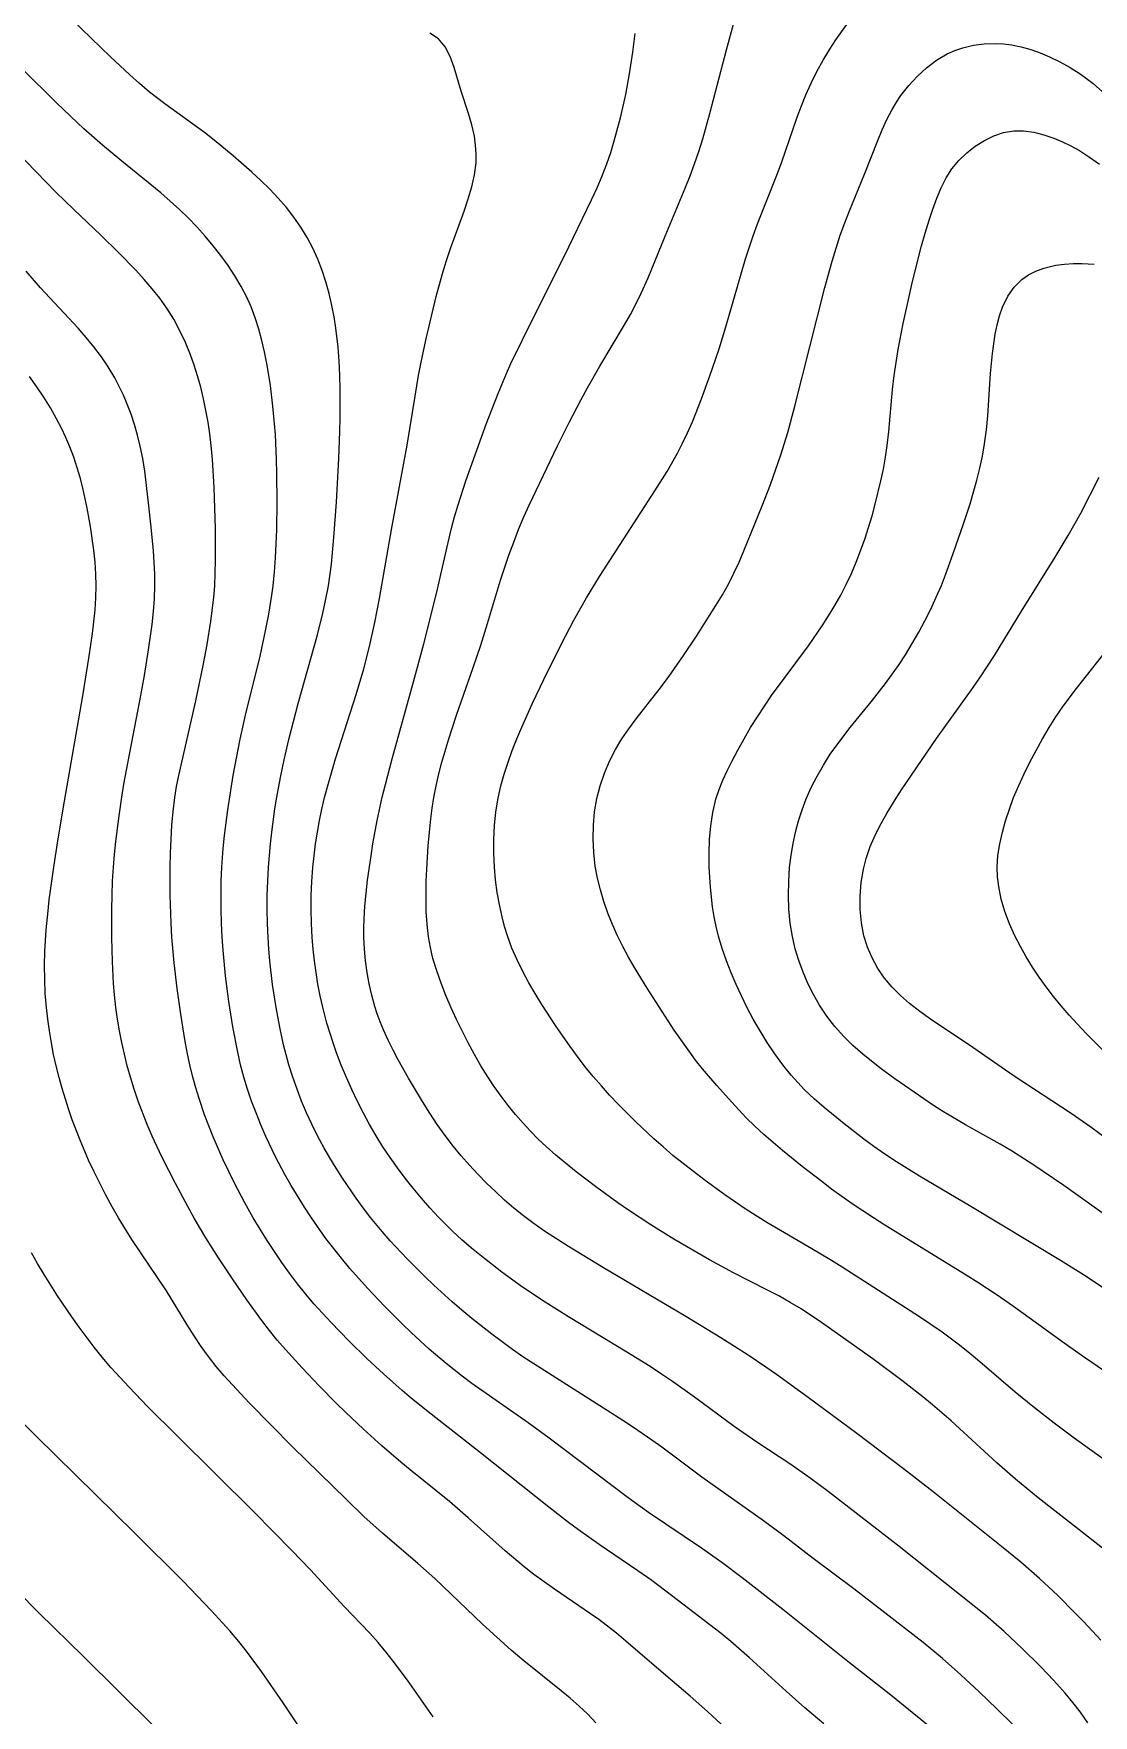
# Model space of a CAD drawing. Header units: metres. Extents: x 560466 to 562029, y 8123360 to 8125060.
# Drawn here: x 561066.9 to 561255.5, y 8124134 to 8124433.4 of the extents above; entities that cross this region are included whole.
import ezdxf

# ---------------------------------------------------------------- set-up
doc = ezdxf.new("R2010")
doc.units = ezdxf.units.M
doc.header["$MEASUREMENT"] = 0
doc.layers.add('Unknown_Line_Type', color=7, linetype='Continuous')

msp = doc.modelspace()

# ---------------------------------------------------------------- linework, layer by layer
at = {"layer": 'Unknown_Line_Type', "color": 18, "true_color": 0x000000}
for points in [[(561241.22, 8124132.37, 4240), (561238.38, 8124135.17, 4240), (561235.19, 8124138.22, 4240), (561231.97, 8124141.23, 4240), (561228.67, 8124144.15, 4240), (561225.23, 8124146.97, 4240), (561212.9, 8124156.51, 4240), (561205.7, 8124161.91, 4240), (561200.44, 8124165.95, 4240), (561196.86, 8124168.61, 4240), (561185.86, 8124176.43, 4240), (561178.73, 8124181.72, 4240), (561176.94, 8124183.02, 4240), (561174.48, 8124184.73, 4240), (561172.47, 8124186.08, 4240), (561168.39, 8124188.71, 4240), (561155.95, 8124196.55, 4240), (561154.03, 8124197.82, 4240), (561152.16, 8124199.12, 4240), (561148.49, 8124201.83, 4240), (561144.91, 8124204.67, 4240), (561143.15, 8124206.13, 4240), (561141.42, 8124207.62, 4240), (561138.17, 8124210.61, 4240), (561136.57, 8124212.14, 4240), (561133.45, 8124215.26, 4240), (561130.42, 8124218.48, 4240), (561128.96, 8124220.13, 4240), (561126.9, 8124222.64, 4240), (561125.59, 8124224.34, 4240), (561124.33, 8124226.07, 4240), (561121.92, 8124229.61, 4240), (561120.76, 8124231.41, 4240), (561119.64, 8124233.24, 4240), (561118.57, 8124235.1, 4240), (561117.48, 8124237.14, 4240), (561116.45, 8124239.22, 4240), (561115.51, 8124241.27, 4240), (561114.63, 8124243.35, 4240), (561113.82, 8124245.46, 4240), (561113.07, 8124247.59, 4240), (561112.39, 8124249.8, 4240), (561111.44, 8124253.38, 4240), (561110.75, 8124256.48, 4240), (561110.1, 8124259.98, 4240), (561109.48, 8124264.13, 4240), (561109, 8124268.3, 4240), (561108.82, 8124270.39, 4240), (561108.67, 8124272.49, 4240), (561108.57, 8124274.98, 4240), (561108.52, 8124277.48, 4240), (561108.53, 8124279.98, 4240), (561108.6, 8124282.47, 4240), (561108.72, 8124284.97, 4240), (561109.08, 8124289.15, 4240), (561109.31, 8124291.23, 4240), (561109.88, 8124295.39, 4240), (561110.21, 8124297.46, 4240), (561110.86, 8124300.97, 4240), (561111.51, 8124304.08, 4240), (561112.35, 8124307.7, 4240), (561114.03, 8124314.14, 4240), (561117.44, 8124326.34, 4240), (561118.42, 8124330.21, 4240), (561118.85, 8124332.15, 4240), (561119.41, 8124335.09, 4240), (561119.93, 8124338.9, 4240), (561120.37, 8124343.67, 4240), (561120.84, 8124349.96, 4240), (561121.27, 8124357.76, 4240), (561121.44, 8124362.55, 4240), (561121.49, 8124365.06, 4240), (561121.48, 8124370.07, 4240), (561121.42, 8124372.57, 4240), (561121.31, 8124375.06, 4240), (561121.12, 8124377.54, 4240), (561120.72, 8124380.92, 4240), (561120.42, 8124382.96, 4240), (561120.04, 8124384.98, 4240), (561119.55, 8124387.09, 4240), (561118.96, 8124389.16, 4240), (561118.28, 8124391.21, 4240), (561117.5, 8124393.22, 4240), (561116.63, 8124395.18, 4240), (561115.65, 8124397.08, 4240), (561114.52, 8124398.93, 4240), (561113.27, 8124400.72, 4240), (561111.93, 8124402.43, 4240), (561110.49, 8124404.08, 4240), (561108.98, 8124405.66, 4240), (561107.39, 8124407.19, 4240), (561105.77, 8124408.69, 4240), (561102.45, 8124411.6, 4240), (561099.07, 8124414.41, 4240), (561097.33, 8124415.76, 4240), (561090.31, 8124420.84, 4240), (561087.59, 8124422.97, 4240), (561085.8, 8124424.49, 4240), (561084.04, 8124426.04, 4240), (561080.6, 8124429.24, 4240), (561072, 8124437.52, 4240)], [(561254.54, 8124132.69, 4245), (561253.23, 8124134.56, 4245), (561251.9, 8124136.29, 4245), (561250.5, 8124137.97, 4245), (561249.05, 8124139.61, 4245), (561247.55, 8124141.23, 4245), (561246.03, 8124142.81, 4245), (561242.9, 8124145.91, 4245), (561239.66, 8124148.91, 4245), (561236.33, 8124151.82, 4245), (561234.63, 8124153.23, 4245), (561220.67, 8124164.3, 4245), (561208.34, 8124173.84, 4245), (561205.13, 8124176.22, 4245), (561201.68, 8124178.63, 4245), (561195.63, 8124182.66, 4245), (561191.64, 8124185.41, 4245), (561184.55, 8124190.66, 4245), (561180.65, 8124193.42, 4245), (561178.67, 8124194.76, 4245), (561176.64, 8124196.08, 4245), (561172.52, 8124198.66, 4245), (561162.13, 8124204.97, 4245), (561158.01, 8124207.54, 4245), (561153.95, 8124210.22, 4245), (561150.25, 8124212.9, 4245), (561146.66, 8124215.72, 4245), (561144.9, 8124217.17, 4245), (561143.18, 8124218.67, 4245), (561141.5, 8124220.21, 4245), (561139, 8124222.69, 4245), (561137.45, 8124224.36, 4245), (561135.95, 8124226.08, 4245), (561134.49, 8124227.83, 4245), (561133.07, 8124229.62, 4245), (561131.7, 8124231.44, 4245), (561130.37, 8124233.29, 4245), (561129.1, 8124235.18, 4245), (561127.89, 8124237.16, 4245), (561126.73, 8124239.18, 4245), (561125.63, 8124241.22, 4245), (561124.58, 8124243.3, 4245), (561123.57, 8124245.39, 4245), (561122.62, 8124247.52, 4245), (561121.7, 8124249.72, 4245), (561120.85, 8124251.95, 4245), (561120.24, 8124253.69, 4245), (561119.14, 8124257.22, 4245), (561118.39, 8124260.06, 4245), (561117.94, 8124262.11, 4245), (561117.55, 8124264.17, 4245), (561117.21, 8124266.24, 4245), (561116.93, 8124268.32, 4245), (561116.69, 8124270.4, 4245), (561116.52, 8124272.49, 4245), (561116.39, 8124274.98, 4245), (561116.34, 8124277.47, 4245), (561116.36, 8124279.97, 4245), (561116.45, 8124282.46, 4245), (561116.63, 8124284.94, 4245), (561116.85, 8124287.03, 4245), (561117.12, 8124289.12, 4245), (561117.83, 8124293.27, 4245), (561118.26, 8124295.33, 4245), (561118.73, 8124297.38, 4245), (561119.34, 8124299.7, 4245), (561120.69, 8124304.29, 4245), (561124.34, 8124315.71, 4245), (561125.71, 8124320.29, 4245), (561126.74, 8124324.26, 4245), (561127.67, 8124328.54, 4245), (561128.49, 8124332.84, 4245), (561130.71, 8124345.39, 4245), (561133.45, 8124360.09, 4245), (561134.82, 8124368.8, 4245), (561135.45, 8124372.48, 4245), (561135.86, 8124374.58, 4245), (561136.76, 8124378.78, 4245), (561138.58, 8124386.57, 4245), (561139.63, 8124390.45, 4245), (561140.36, 8124392.81, 4245), (561141.14, 8124395.14, 4245), (561143.55, 8124401.78, 4245), (561144.29, 8124403.93, 4245), (561144.93, 8124406.07, 4245), (561145.42, 8124408.21, 4245), (561145.7, 8124410.35, 4245), (561145.73, 8124411.94, 4245), (561145.61, 8124413.52, 4245), (561145.38, 8124415.08, 4245), (561144.91, 8124417.12, 4245), (561144.32, 8124419.13, 4245), (561143.05, 8124423.09, 4245), (561141.77, 8124427.35, 4245), (561141.05, 8124429.29, 4245), (561140.16, 8124431.02, 4245), (561139, 8124432.44, 4245), (561137.46, 8124433.45, 4245)], [(561256.85, 8124147.39, 4250), (561253.86, 8124150.64, 4250), (561252.32, 8124152.22, 4250), (561249.19, 8124155.32, 4250), (561245.97, 8124158.34, 4250), (561242.66, 8124161.25, 4250), (561239.19, 8124164.08, 4250), (561227.03, 8124173.8, 4250), (561221.73, 8124177.89, 4250), (561213.43, 8124184.17, 4250), (561204.79, 8124190.58, 4250), (561199.17, 8124194.66, 4250), (561197.28, 8124195.99, 4250), (561194.12, 8124198.12, 4250), (561189.23, 8124201.21, 4250), (561182.99, 8124204.99, 4250), (561168.34, 8124213.67, 4250), (561162.11, 8124217.46, 4250), (561158.04, 8124220.1, 4250), (561156.05, 8124221.48, 4250), (561154.12, 8124222.92, 4250), (561152.41, 8124224.3, 4250), (561150.75, 8124225.74, 4250), (561149.13, 8124227.23, 4250), (561147.55, 8124228.76, 4250), (561146.01, 8124230.33, 4250), (561144.5, 8124231.93, 4250), (561143.04, 8124233.58, 4250), (561141.64, 8124235.28, 4250), (561140.18, 8124237.2, 4250), (561138.78, 8124239.18, 4250), (561137.44, 8124241.2, 4250), (561136.14, 8124243.25, 4250), (561133.65, 8124247.42, 4250), (561131.85, 8124250.67, 4250), (561130.92, 8124252.43, 4250), (561130.03, 8124254.21, 4250), (561129.2, 8124256.01, 4250), (561128.61, 8124257.44, 4250), (561128.08, 8124258.89, 4250), (561127.65, 8124260.19, 4250), (561127.11, 8124262.19, 4250), (561126.66, 8124264.21, 4250), (561126.31, 8124266.26, 4250), (561126.03, 8124268.31, 4250), (561125.84, 8124270.38, 4250), (561125.73, 8124272.46, 4250), (561125.72, 8124274.11, 4250), (561125.76, 8124275.77, 4250), (561125.9, 8124278.07, 4250), (561126.12, 8124280.38, 4250), (561126.38, 8124282.68, 4250), (561126.99, 8124287.03, 4250), (561127.34, 8124289.12, 4250), (561128.1, 8124293.28, 4250), (561128.99, 8124297.42, 4250), (561129.54, 8124299.72, 4250), (561130.74, 8124304.3, 4250), (561134.56, 8124317.98, 4250), (561136.37, 8124324.72, 4250), (561138.63, 8124333.68, 4250), (561140.34, 8124341.24, 4250), (561141.31, 8124345.33, 4250), (561141.85, 8124347.36, 4250), (561142.48, 8124349.5, 4250), (561143.88, 8124353.75, 4250), (561147.51, 8124363.84, 4250), (561149.61, 8124369.28, 4250), (561151.11, 8124372.85, 4250), (561151.9, 8124374.62, 4250), (561153.86, 8124378.75, 4250), (561162.2, 8124395.41, 4250), (561166.25, 8124403.8, 4250), (561167.21, 8124405.92, 4250), (561168.11, 8124408.05, 4250), (561168.95, 8124410.21, 4250), (561169.64, 8124412.22, 4250), (561170.28, 8124414.26, 4250), (561171.4, 8124418.38, 4250), (561172.33, 8124422.55, 4250), (561172.99, 8124426.21, 4250), (561173.59, 8124430.04, 4250), (561174.02, 8124433.39, 4250)], [(561257.19, 8124163.75, 4255), (561252.2, 8124167.71, 4255), (561245.71, 8124172.74, 4255), (561241.68, 8124176.02, 4255), (561238.38, 8124178.94, 4255), (561230.26, 8124186.41, 4255), (561226.91, 8124189.3, 4255), (561225.18, 8124190.71, 4255), (561221.68, 8124193.46, 4255), (561216.32, 8124197.46, 4255), (561207.18, 8124203.92, 4255), (561203.52, 8124206.36, 4255), (561201.59, 8124207.52, 4255), (561199.54, 8124208.67, 4255), (561197.46, 8124209.76, 4255), (561191.48, 8124212.8, 4255), (561187.21, 8124215.11, 4255), (561180.91, 8124218.77, 4255), (561176.77, 8124221.32, 4255), (561172.81, 8124223.93, 4255), (561170.91, 8124225.25, 4255), (561167.15, 8124227.97, 4255), (561163.47, 8124230.78, 4255), (561159.9, 8124233.71, 4255), (561158.17, 8124235.24, 4255), (561156.75, 8124236.58, 4255), (561155.37, 8124237.97, 4255), (561154.04, 8124239.4, 4255), (561152.69, 8124240.97, 4255), (561151.38, 8124242.58, 4255), (561150.13, 8124244.23, 4255), (561148.92, 8124245.92, 4255), (561147.77, 8124247.65, 4255), (561146.55, 8124249.63, 4255), (561145.39, 8124251.64, 4255), (561144.28, 8124253.69, 4255), (561142.2, 8124257.85, 4255), (561141.23, 8124259.96, 4255), (561140.31, 8124262.12, 4255), (561139.45, 8124264.31, 4255), (561138.68, 8124266.52, 4255), (561138.01, 8124268.75, 4255), (561137.56, 8124270.66, 4255), (561137.21, 8124272.6, 4255), (561136.96, 8124274.82, 4255), (561136.83, 8124277.06, 4255), (561136.78, 8124278.75, 4255), (561136.82, 8124282.52, 4255), (561136.91, 8124284.62, 4255), (561137.18, 8124288.81, 4255), (561137.38, 8124291.2, 4255), (561137.63, 8124293.58, 4255), (561137.88, 8124295.48, 4255), (561138.18, 8124297.38, 4255), (561138.6, 8124299.49, 4255), (561139.08, 8124301.6, 4255), (561139.61, 8124303.69, 4255), (561140.81, 8124307.85, 4255), (561142.18, 8124312.04, 4255), (561145.19, 8124320.5, 4255), (561146.55, 8124324.53, 4255), (561147.74, 8124328.36, 4255), (561150.06, 8124336.07, 4255), (561151.54, 8124340.55, 4255), (561152.38, 8124342.83, 4255), (561153.26, 8124345.1, 4255), (561154.2, 8124347.34, 4255), (561155.14, 8124349.42, 4255), (561160.18, 8124359.96, 4255), (561162.25, 8124364.13, 4255), (561164.4, 8124368.25, 4255), (561165.51, 8124370.3, 4255), (561167.73, 8124374.17, 4255), (561172.1, 8124381.53, 4255), (561173.15, 8124383.38, 4255), (561174.85, 8124386.64, 4255), (561176.31, 8124389.87, 4255), (561179.32, 8124397.32, 4255), (561182.9, 8124405.87, 4255), (561183.77, 8124408.02, 4255), (561184.58, 8124410.19, 4255), (561185.33, 8124412.4, 4255), (561186.02, 8124414.63, 4255), (561187.3, 8124419.13, 4255), (561190.28, 8124430.5, 4255), (561191.51, 8124435.05, 4255)], [(561259.47, 8124178.07, 4260), (561252.14, 8124183.33, 4260), (561248.57, 8124186, 4260), (561245.05, 8124188.74, 4260), (561241.6, 8124191.55, 4260), (561234.92, 8124197.3, 4260), (561233.22, 8124198.7, 4260), (561231.5, 8124200.07, 4260), (561228.62, 8124202.2, 4260), (561224.62, 8124204.92, 4260), (561210.82, 8124213.8, 4260), (561208.93, 8124214.98, 4260), (561205.45, 8124217.07, 4260), (561197.42, 8124221.73, 4260), (561193.74, 8124224.07, 4260), (561189.94, 8124226.69, 4260), (561186.2, 8124229.42, 4260), (561182.53, 8124232.24, 4260), (561180.73, 8124233.69, 4260), (561178.96, 8124235.18, 4260), (561177.31, 8124236.64, 4260), (561174.09, 8124239.67, 4260), (561170.98, 8124242.8, 4260), (561169.46, 8124244.41, 4260), (561167.98, 8124246.04, 4260), (561166.54, 8124247.72, 4260), (561165.13, 8124249.47, 4260), (561163.76, 8124251.26, 4260), (561162.43, 8124253.08, 4260), (561159.85, 8124256.79, 4260), (561157.39, 8124260.57, 4260), (561156.21, 8124262.48, 4260), (561155.08, 8124264.42, 4260), (561154.01, 8124266.39, 4260), (561153, 8124268.47, 4260), (561152.08, 8124270.58, 4260), (561151.29, 8124272.74, 4260), (561150.77, 8124274.43, 4260), (561150.32, 8124276.15, 4260), (561149.84, 8124278.32, 4260), (561149.45, 8124280.5, 4260), (561149.15, 8124282.74, 4260), (561148.96, 8124284.99, 4260), (561148.85, 8124287.47, 4260), (561148.86, 8124289.94, 4260), (561148.97, 8124292.41, 4260), (561149.2, 8124294.86, 4260), (561149.59, 8124297.28, 4260), (561150.07, 8124299.44, 4260), (561150.68, 8124301.57, 4260), (561151.37, 8124303.68, 4260), (561152.13, 8124305.78, 4260), (561152.94, 8124307.86, 4260), (561153.81, 8124309.93, 4260), (561155.74, 8124314.18, 4260), (561157.76, 8124318.38, 4260), (561160.89, 8124324.75, 4260), (561163.07, 8124328.93, 4260), (561165.33, 8124332.92, 4260), (561167.63, 8124336.71, 4260), (561177.5, 8124351.98, 4260), (561179.67, 8124355.44, 4260), (561181.52, 8124358.67, 4260), (561182.38, 8124360.32, 4260), (561183.31, 8124362.28, 4260), (561184.18, 8124364.28, 4260), (561185.79, 8124368.34, 4260), (561187.29, 8124372.45, 4260), (561188.32, 8124375.37, 4260), (561188.95, 8124377.28, 4260), (561190.14, 8124381.14, 4260), (561193.66, 8124393.27, 4260), (561194.99, 8124397.34, 4260), (561195.79, 8124399.52, 4260), (561199.22, 8124408.17, 4260), (561200.04, 8124410.35, 4260), (561202.85, 8124418.47, 4260), (561203.59, 8124420.49, 4260), (561204.39, 8124422.48, 4260), (561205.33, 8124424.57, 4260), (561206.35, 8124426.61, 4260), (561207.45, 8124428.62, 4260), (561208.62, 8124430.59, 4260), (561209.69, 8124432.24, 4260), (561211.95, 8124435.43, 4260)], [(561257.68, 8124195.14, 4265), (561253.97, 8124197.68, 4265), (561250.33, 8124200.26, 4265), (561241.3, 8124206.8, 4265), (561238.25, 8124208.92, 4265), (561234.98, 8124211.08, 4265), (561232.93, 8124212.38, 4265), (561218.44, 8124221.29, 4265), (561216.39, 8124222.59, 4265), (561212.63, 8124225.08, 4265), (561208.95, 8124227.68, 4265), (561207.19, 8124229.01, 4265), (561203.7, 8124231.73, 4265), (561200.24, 8124234.53, 4265), (561196.87, 8124237.43, 4265), (561195.24, 8124238.94, 4265), (561193.84, 8124240.33, 4265), (561191.14, 8124243.2, 4265), (561188.52, 8124246.11, 4265), (561185.98, 8124249.11, 4265), (561184.76, 8124250.66, 4265), (561183.58, 8124252.23, 4265), (561180.96, 8124255.99, 4265), (561176.13, 8124263.47, 4265), (561173.88, 8124267.14, 4265), (561172.81, 8124268.99, 4265), (561171.78, 8124270.87, 4265), (561170.83, 8124272.78, 4265), (561169.94, 8124274.78, 4265), (561169.15, 8124276.8, 4265), (561168.44, 8124278.86, 4265), (561167.82, 8124280.94, 4265), (561167.31, 8124283.03, 4265), (561166.91, 8124285.15, 4265), (561166.63, 8124287.57, 4265), (561166.52, 8124290.01, 4265), (561166.57, 8124292.44, 4265), (561166.78, 8124294.86, 4265), (561167.17, 8124297.24, 4265), (561167.76, 8124299.49, 4265), (561168.52, 8124301.7, 4265), (561169.44, 8124303.85, 4265), (561170.51, 8124305.94, 4265), (561171.63, 8124307.82, 4265), (561172.86, 8124309.64, 4265), (561174.16, 8124311.4, 4265), (561178.25, 8124316.59, 4265), (561179.38, 8124318.08, 4265), (561180.49, 8124319.59, 4265), (561182.63, 8124322.67, 4265), (561184.9, 8124326.12, 4265), (561188.38, 8124331.58, 4265), (561189.52, 8124333.47, 4265), (561190.6, 8124335.38, 4265), (561191.58, 8124337.32, 4265), (561192.49, 8124339.29, 4265), (561193.36, 8124341.29, 4265), (561196.58, 8124349.28, 4265), (561198.08, 8124353.13, 4265), (561199.91, 8124358.39, 4265), (561201.15, 8124362.39, 4265), (561202.43, 8124367.05, 4265), (561207.76, 8124388.18, 4265), (561209.05, 8124392.85, 4265), (561209.75, 8124395.17, 4265), (561210.51, 8124397.47, 4265), (561211.3, 8124399.66, 4265), (561212.15, 8124401.84, 4265), (561214.79, 8124408.35, 4265), (561217.17, 8124414.36, 4265), (561217.96, 8124416.24, 4265), (561218.8, 8124418.09, 4265), (561219.73, 8124419.88, 4265), (561220.48, 8124421.14, 4265), (561221.29, 8124422.34, 4265), (561222.69, 8124424.13, 4265), (561224.22, 8124425.79, 4265), (561225.87, 8124427.29, 4265), (561227.63, 8124428.63, 4265), (561229.5, 8124429.74, 4265), (561230.88, 8124430.37, 4265), (561232.32, 8124430.85, 4265), (561234.19, 8124431.28, 4265), (561236.1, 8124431.52, 4265), (561238.04, 8124431.59, 4265), (561239.52, 8124431.54, 4265), (561241, 8124431.37, 4265), (561242.72, 8124431.02, 4265), (561244.41, 8124430.53, 4265), (561246.09, 8124429.93, 4265), (561247.73, 8124429.23, 4265), (561249.59, 8124428.33, 4265), (561251.41, 8124427.32, 4265), (561253.17, 8124426.21, 4265), (561254.35, 8124425.36, 4265), (561255.5, 8124424.46, 4265), (561257.71, 8124422.54, 4265)], [(561230.73, 8124128.49, 4235), (561222.67, 8124135.07, 4235), (561219.22, 8124137.83, 4235), (561212.14, 8124143.34, 4235), (561200.28, 8124152.87, 4235), (561193.07, 8124158.49, 4235), (561189.45, 8124161.2, 4235), (561185.81, 8124163.79, 4235), (561176.4, 8124170.14, 4235), (561172.76, 8124172.73, 4235), (561158.71, 8124183.33, 4235), (561154.96, 8124186.06, 4235), (561144.95, 8124193.1, 4235), (561143.23, 8124194.38, 4235), (561140.37, 8124196.61, 4235), (561137.35, 8124199.18, 4235), (561134.11, 8124202.17, 4235), (561132.52, 8124203.71, 4235), (561129.39, 8124206.83, 4235), (561126.35, 8124210.03, 4235), (561123.21, 8124213.55, 4235), (561121.71, 8124215.37, 4235), (561118.97, 8124218.9, 4235), (561116.39, 8124222.55, 4235), (561115.14, 8124224.45, 4235), (561112.77, 8124228.32, 4235), (561111.66, 8124230.29, 4235), (561110.01, 8124233.43, 4235), (561108.28, 8124237.07, 4235), (561107.38, 8124239.15, 4235), (561106.53, 8124241.24, 4235), (561105.73, 8124243.35, 4235), (561104.99, 8124245.47, 4235), (561104.33, 8124247.63, 4235), (561103.76, 8124249.83, 4235), (561103.26, 8124252.06, 4235), (561102.42, 8124256.56, 4235), (561101.71, 8124261.1, 4235), (561101.12, 8124265.65, 4235), (561100.65, 8124270.21, 4235), (561100.48, 8124272.5, 4235), (561100.36, 8124274.99, 4235), (561100.3, 8124277.49, 4235), (561100.3, 8124279.98, 4235), (561100.35, 8124282.48, 4235), (561100.45, 8124284.97, 4235), (561100.69, 8124288.3, 4235), (561100.93, 8124290.61, 4235), (561101.52, 8124295.21, 4235), (561102.48, 8124301.32, 4235), (561103.7, 8124307.78, 4235), (561104.64, 8124312.04, 4235), (561107.25, 8124322.55, 4235), (561108.24, 8124327.08, 4235), (561108.79, 8124330.01, 4235), (561109.35, 8124333.39, 4235), (561109.57, 8124335.08, 4235), (561109.82, 8124337.56, 4235), (561110, 8124340.04, 4235), (561110.12, 8124342.53, 4235), (561110.2, 8124345.03, 4235), (561110.27, 8124350.03, 4235), (561110.24, 8124355.04, 4235), (561110.18, 8124357.55, 4235), (561109.97, 8124361.98, 4235), (561109.83, 8124363.91, 4235), (561109.54, 8124367.02, 4235), (561109.09, 8124370.71, 4235), (561108.81, 8124372.55, 4235), (561108.44, 8124374.63, 4235), (561108.02, 8124376.7, 4235), (561107.54, 8124378.75, 4235), (561107, 8124380.77, 4235), (561106.37, 8124382.76, 4235), (561105.65, 8124384.71, 4235), (561104.88, 8124386.43, 4235), (561103.87, 8124388.37, 4235), (561102.75, 8124390.25, 4235), (561101.54, 8124392.08, 4235), (561100.25, 8124393.87, 4235), (561098.9, 8124395.61, 4235), (561097.48, 8124397.31, 4235), (561096.02, 8124398.95, 4235), (561094.49, 8124400.53, 4235), (561092.9, 8124402.06, 4235), (561091.26, 8124403.54, 4235), (561089.57, 8124405, 4235), (561082.63, 8124410.63, 4235), (561079.2, 8124413.48, 4235), (561075.9, 8124416.42, 4235), (561071.1, 8124420.99, 4235), (561064.81, 8124427.21, 4235)], [(561207.6, 8124132.52, 4230), (561204.17, 8124135.37, 4230), (561200.87, 8124138.29, 4230), (561194.36, 8124144.24, 4230), (561191.04, 8124147.13, 4230), (561189.3, 8124148.55, 4230), (561180.48, 8124155.37, 4230), (561176.95, 8124158.01, 4230), (561174.5, 8124159.73, 4230), (561167.57, 8124164.41, 4230), (561163.92, 8124167.01, 4230), (561162.13, 8124168.35, 4230), (561158.64, 8124171.06, 4230), (561146.47, 8124180.74, 4230), (561137.7, 8124187.62, 4230), (561134.22, 8124190.42, 4230), (561132.52, 8124191.84, 4230), (561129.2, 8124194.77, 4230), (561126.3, 8124197.48, 4230), (561123.05, 8124200.66, 4230), (561119.89, 8124203.92, 4230), (561116.83, 8124207.27, 4230), (561115.37, 8124208.99, 4230), (561113.91, 8124210.84, 4230), (561112.5, 8124212.72, 4230), (561111.13, 8124214.64, 4230), (561108.5, 8124218.55, 4230), (561107.24, 8124220.55, 4230), (561106.03, 8124222.57, 4230), (561104.51, 8124225.26, 4230), (561102.7, 8124228.71, 4230), (561100.67, 8124232.9, 4230), (561098.89, 8124236.97, 4230), (561097.36, 8124240.92, 4230), (561096.38, 8124243.82, 4230), (561095.81, 8124245.7, 4230), (561095.29, 8124247.59, 4230), (561094.76, 8124249.81, 4230), (561094.29, 8124252.05, 4230), (561093.87, 8124254.3, 4230), (561093.14, 8124258.83, 4230), (561092.5, 8124263.38, 4230), (561091.95, 8124267.94, 4230), (561091.54, 8124272.51, 4230), (561091.4, 8124275, 4230), (561091.26, 8124279.99, 4230), (561091.26, 8124284.99, 4230), (561091.31, 8124287.48, 4230), (561091.41, 8124289.97, 4230), (561091.55, 8124292.45, 4230), (561091.76, 8124294.92, 4230), (561092.07, 8124297.38, 4230), (561092.39, 8124299.33, 4230), (561092.78, 8124301.28, 4230), (561095.8, 8124314.57, 4230), (561097.12, 8124320.86, 4230), (561097.84, 8124324.62, 4230), (561098.5, 8124328.78, 4230), (561099.01, 8124332.96, 4230), (561099.17, 8124335.05, 4230), (561099.28, 8124337.32, 4230), (561099.33, 8124339.59, 4230), (561099.29, 8124345.27, 4230), (561099.07, 8124352.55, 4230), (561098.8, 8124357.54, 4230), (561098.57, 8124360.03, 4230), (561098.31, 8124362.13, 4230), (561097.99, 8124364.22, 4230), (561097.61, 8124366.3, 4230), (561097.18, 8124368.37, 4230), (561096.69, 8124370.42, 4230), (561096.14, 8124372.46, 4230), (561095.54, 8124374.35, 4230), (561094.87, 8124376.21, 4230), (561093.99, 8124378.37, 4230), (561092.99, 8124380.47, 4230), (561091.89, 8124382.52, 4230), (561090.67, 8124384.49, 4230), (561089.41, 8124386.25, 4230), (561088.05, 8124387.95, 4230), (561086.62, 8124389.61, 4230), (561085.14, 8124391.23, 4230), (561082.07, 8124394.38, 4230), (561078.91, 8124397.47, 4230), (561074.08, 8124402.05, 4230), (561070.92, 8124405.16, 4230), (561058.58, 8124417.85, 4230)], [(561257.82, 8124209.73, 4270), (561253.78, 8124212.41, 4270), (561249.67, 8124214.99, 4270), (561233.74, 8124224.58, 4270), (561224.62, 8124229.99, 4270), (561220.49, 8124232.56, 4270), (561218.46, 8124233.89, 4270), (561216.47, 8124235.26, 4270), (561214.68, 8124236.57, 4270), (561211.2, 8124239.28, 4270), (561207.66, 8124242.19, 4270), (561205.87, 8124243.75, 4270), (561204.14, 8124245.37, 4270), (561202.92, 8124246.63, 4270), (561201.75, 8124247.94, 4270), (561200.25, 8124249.82, 4270), (561198.84, 8124251.77, 4270), (561197.51, 8124253.77, 4270), (561196.23, 8124255.83, 4270), (561195.02, 8124257.93, 4270), (561193.88, 8124260.06, 4270), (561192.9, 8124262.07, 4270), (561191.97, 8124264.11, 4270), (561191.1, 8124266.17, 4270), (561190.25, 8124268.32, 4270), (561189.48, 8124270.5, 4270), (561188.81, 8124272.7, 4270), (561188.4, 8124274.43, 4270), (561188.06, 8124276.17, 4270), (561187.79, 8124277.91, 4270), (561187.41, 8124281.42, 4270), (561187.19, 8124284.99, 4270), (561187.17, 8124287.46, 4270), (561187.25, 8124289.91, 4270), (561187.46, 8124292.33, 4270), (561187.82, 8124294.73, 4270), (561188.38, 8124297.07, 4270), (561188.94, 8124298.79, 4270), (561189.62, 8124300.48, 4270), (561190.37, 8124302.14, 4270), (561191.18, 8124303.8, 4270), (561192.25, 8124305.83, 4270), (561193.37, 8124307.85, 4270), (561194.55, 8124309.85, 4270), (561195.75, 8124311.77, 4270), (561196.99, 8124313.66, 4270), (561198.29, 8124315.53, 4270), (561204.83, 8124324.4, 4270), (561207.25, 8124327.95, 4270), (561208.41, 8124329.75, 4270), (561209.53, 8124331.57, 4270), (561210.58, 8124333.42, 4270), (561211.57, 8124335.31, 4270), (561212.49, 8124337.28, 4270), (561213.34, 8124339.28, 4270), (561214.13, 8124341.31, 4270), (561214.86, 8124343.37, 4270), (561215.54, 8124345.45, 4270), (561216.18, 8124347.54, 4270), (561216.74, 8124349.6, 4270), (561217.74, 8124353.76, 4270), (561218.17, 8124355.86, 4270), (561218.55, 8124357.96, 4270), (561218.87, 8124360.07, 4270), (561219.16, 8124362.55, 4270), (561219.82, 8124370.01, 4270), (561220.1, 8124372.49, 4270), (561220.43, 8124374.82, 4270), (561220.81, 8124377.13, 4270), (561221.71, 8124381.76, 4270), (561223.26, 8124388.7, 4270), (561224.38, 8124393.3, 4270), (561224.98, 8124395.59, 4270), (561225.61, 8124397.86, 4270), (561226.32, 8124400.18, 4270), (561226.96, 8124402.14, 4270), (561227.66, 8124404.06, 4270), (561228.44, 8124405.91, 4270), (561229.33, 8124407.67, 4270), (561230.36, 8124409.3, 4270), (561231.6, 8124410.8, 4270), (561233, 8124412.14, 4270), (561234.52, 8124413.32, 4270), (561236.14, 8124414.33, 4270), (561237.82, 8124415.16, 4270), (561239.57, 8124415.75, 4270), (561241.36, 8124416.06, 4270), (561243.13, 8124416.06, 4270), (561244.92, 8124415.8, 4270), (561246.73, 8124415.34, 4270), (561248.49, 8124414.75, 4270), (561250.04, 8124414.12, 4270), (561251.56, 8124413.38, 4270), (561253.05, 8124412.55, 4270), (561254.87, 8124411.38, 4270), (561256.64, 8124410.11, 4270)], [(561262.09, 8124219.9, 4275), (561250.26, 8124228.3, 4275), (561244.76, 8124232.09, 4275), (561240.99, 8124234.47, 4275), (561238.95, 8124235.66, 4275), (561232.76, 8124239.13, 4275), (561228.87, 8124241.46, 4275), (561227.12, 8124242.59, 4275), (561223.65, 8124244.92, 4275), (561220.23, 8124247.32, 4275), (561217.8, 8124249.08, 4275), (561216.33, 8124250.21, 4275), (561214.5, 8124251.7, 4275), (561212.75, 8124253.26, 4275), (561211.09, 8124254.9, 4275), (561209.54, 8124256.65, 4275), (561208.11, 8124258.48, 4275), (561206.81, 8124260.41, 4275), (561205.72, 8124262.31, 4275), (561204.75, 8124264.28, 4275), (561203.88, 8124266.31, 4275), (561203.12, 8124268.37, 4275), (561202.48, 8124270.48, 4275), (561201.98, 8124272.62, 4275), (561201.59, 8124275.04, 4275), (561201.37, 8124277.49, 4275), (561201.29, 8124279.96, 4275), (561201.33, 8124282.44, 4275), (561201.49, 8124284.91, 4275), (561201.76, 8124287.15, 4275), (561202.11, 8124289.19, 4275), (561202.55, 8124291.22, 4275), (561203.08, 8124293.22, 4275), (561203.7, 8124295.19, 4275), (561204.42, 8124297.13, 4275), (561205.34, 8124299.19, 4275), (561206.37, 8124301.21, 4275), (561207.5, 8124303.17, 4275), (561208.73, 8124305.09, 4275), (561209.86, 8124306.69, 4275), (561212.25, 8124309.82, 4275), (561215.97, 8124314.39, 4275), (561218.53, 8124317.68, 4275), (561220.96, 8124321.06, 4275), (561222.1, 8124322.8, 4275), (561223.31, 8124324.78, 4275), (561224.46, 8124326.79, 4275), (561225.55, 8124328.84, 4275), (561226.59, 8124330.92, 4275), (561227.57, 8124333.02, 4275), (561228.49, 8124335.15, 4275), (561229.24, 8124337.03, 4275), (561230.62, 8124340.82, 4275), (561232.44, 8124346.11, 4275), (561233.6, 8124349.68, 4275), (561234.81, 8124353.9, 4275), (561235.35, 8124356.03, 4275), (561235.81, 8124358.17, 4275), (561236.19, 8124360.33, 4275), (561236.51, 8124362.82, 4275), (561236.74, 8124365.32, 4275), (561237.25, 8124372.84, 4275), (561237.59, 8124376.42, 4275), (561237.81, 8124378.15, 4275), (561238.07, 8124379.86, 4275), (561238.41, 8124381.52, 4275), (561238.84, 8124383.14, 4275), (561239.38, 8124384.68, 4275), (561240.32, 8124386.6, 4275), (561241.46, 8124388.21, 4275), (561242.83, 8124389.57, 4275), (561244.01, 8124390.4, 4275), (561245.32, 8124391.07, 4275), (561246.72, 8124391.59, 4275), (561248.88, 8124392.12, 4275), (561250.41, 8124392.34, 4275), (561251.98, 8124392.46, 4275), (561253.57, 8124392.47, 4275), (561255.66, 8124392.33, 4275)], [(561190.14, 8124131.69, 4225), (561186.9, 8124134.7, 4225), (561183.78, 8124137.43, 4225), (561179.03, 8124141.46, 4225), (561172.36, 8124147.22, 4225), (561170.67, 8124148.63, 4225), (561167.51, 8124151.06, 4225), (561166.06, 8124152.09, 4225), (561159.62, 8124156.48, 4225), (561157.79, 8124157.77, 4225), (561155.99, 8124159.1, 4225), (561154.22, 8124160.47, 4225), (561150.86, 8124163.3, 4225), (561144.3, 8124169.17, 4225), (561140.97, 8124172.06, 4225), (561133.98, 8124177.69, 4225), (561132.28, 8124179.1, 4225), (561128.93, 8124181.99, 4225), (561125.66, 8124184.95, 4225), (561122.44, 8124187.98, 4225), (561120.85, 8124189.52, 4225), (561117.75, 8124192.67, 4225), (561114.71, 8124195.87, 4225), (561111.75, 8124199.13, 4225), (561110.31, 8124200.8, 4225), (561108.91, 8124202.5, 4225), (561107.54, 8124204.29, 4225), (561104.9, 8124207.99, 4225), (561102.35, 8124211.7, 4225), (561099.87, 8124215.42, 4225), (561097.6, 8124219.03, 4225), (561095.54, 8124222.53, 4225), (561094.4, 8124224.56, 4225), (561092.2, 8124228.67, 4225), (561089.77, 8124233.41, 4225), (561088.05, 8124237.13, 4225), (561087.18, 8124239.19, 4225), (561085.56, 8124243.36, 4225), (561084.83, 8124245.47, 4225), (561084.16, 8124247.6, 4225), (561083.6, 8124249.64, 4225), (561083.09, 8124251.69, 4225), (561082.64, 8124253.76, 4225), (561082.24, 8124255.83, 4225), (561081.89, 8124257.92, 4225), (561081.6, 8124260.01, 4225), (561081.35, 8124262.28, 4225), (561081.19, 8124264.25, 4225), (561080.99, 8124268.22, 4225), (561080.87, 8124272.48, 4225), (561080.86, 8124277.48, 4225), (561080.91, 8124279.98, 4225), (561081.01, 8124282.47, 4225), (561081.15, 8124284.96, 4225), (561081.33, 8124287.23, 4225), (561081.57, 8124289.54, 4225), (561082.15, 8124294.15, 4225), (561082.64, 8124297.46, 4225), (561083.02, 8124299.75, 4225), (561083.7, 8124303.51, 4225), (561085.85, 8124314.57, 4225), (561086.66, 8124319.11, 4225), (561087.4, 8124323.65, 4225), (561088.03, 8124328.21, 4225), (561088.27, 8124330.48, 4225), (561088.45, 8124332.76, 4225), (561088.53, 8124335.04, 4225), (561088.52, 8124337.13, 4225), (561088.42, 8124339.22, 4225), (561088.27, 8124341.31, 4225), (561087.88, 8124345.5, 4225), (561087.41, 8124349.86, 4225), (561086.73, 8124355.49, 4225), (561086.37, 8124357.72, 4225), (561085.93, 8124359.94, 4225), (561085.46, 8124361.87, 4225), (561084.91, 8124363.77, 4225), (561084.28, 8124365.64, 4225), (561083.62, 8124367.39, 4225), (561082.93, 8124368.99, 4225), (561082.19, 8124370.57, 4225), (561081.37, 8124372.12, 4225), (561080.23, 8124374.03, 4225), (561079, 8124375.83, 4225), (561077.69, 8124377.58, 4225), (561076.31, 8124379.28, 4225), (561074.87, 8124380.94, 4225), (561068.19, 8124388.11, 4225), (561065.6, 8124391.1, 4225)], [(561167.01, 8124132.68, 4220), (561165.55, 8124134.2, 4220), (561164.02, 8124135.65, 4220), (561162.44, 8124137.04, 4220), (561160.81, 8124138.4, 4220), (561154.16, 8124143.7, 4220), (561151.91, 8124145.6, 4220), (561146.83, 8124150.21, 4220), (561141.18, 8124155.66, 4220), (561138.33, 8124158.35, 4220), (561135.32, 8124161.04, 4220), (561129.01, 8124166.45, 4220), (561125.73, 8124169.41, 4220), (561122.54, 8124172.47, 4220), (561113.07, 8124181.74, 4220), (561105.33, 8124189.62, 4220), (561102.31, 8124192.82, 4220), (561100.84, 8124194.45, 4220), (561099.43, 8124196.13, 4220), (561098.08, 8124197.86, 4220), (561096.77, 8124199.68, 4220), (561095.53, 8124201.55, 4220), (561094.28, 8124203.54, 4220), (561090.61, 8124209.55, 4220), (561084.44, 8124218.74, 4220), (561082.07, 8124222.59, 4220), (561080.94, 8124224.55, 4220), (561079.82, 8124226.62, 4220), (561077.71, 8124230.77, 4220), (561076.74, 8124232.83, 4220), (561075.21, 8124236.39, 4220), (561073.82, 8124240.01, 4220), (561073.19, 8124241.79, 4220), (561072, 8124245.61, 4220), (561071.47, 8124247.54, 4220), (561070.97, 8124249.6, 4220), (561070.51, 8124251.66, 4220), (561070.11, 8124253.74, 4220), (561069.75, 8124255.83, 4220), (561069.45, 8124257.92, 4220), (561069.21, 8124260.02, 4220), (561069.03, 8124262.5, 4220), (561068.93, 8124264.98, 4220), (561068.91, 8124267.47, 4220), (561068.96, 8124269.96, 4220), (561069.18, 8124273.84, 4220), (561069.51, 8124277.2, 4220), (561069.74, 8124279.18, 4220), (561070.53, 8124284.98, 4220), (561071.25, 8124289.68, 4220), (561072.43, 8124296.72, 4220), (561075.7, 8124315.48, 4220), (561076.83, 8124322.53, 4220), (561077.4, 8124326.56, 4220), (561077.66, 8124328.68, 4220), (561077.87, 8124330.81, 4220), (561078.02, 8124332.93, 4220), (561078.08, 8124335.05, 4220), (561078.03, 8124337.17, 4220), (561077.89, 8124339.29, 4220), (561077.68, 8124341.41, 4220), (561077.09, 8124345.64, 4220), (561076.49, 8124348.92, 4220), (561075.76, 8124352.24, 4220), (561075.27, 8124354.15, 4220), (561074.72, 8124356.05, 4220), (561074.1, 8124357.94, 4220), (561073.4, 8124359.79, 4220), (561072.68, 8124361.49, 4220), (561071.89, 8124363.15, 4220), (561071.04, 8124364.79, 4220), (561069.93, 8124366.73, 4220), (561068.75, 8124368.64, 4220), (561067.52, 8124370.5, 4220), (561066.22, 8124372.34, 4220)], [(561258.3, 8124236.31, 4280), (561255.1, 8124238.71, 4280), (561251.62, 8124241.11, 4280), (561241.43, 8124247.78, 4280), (561234.12, 8124252.86, 4280), (561226.58, 8124257.93, 4280), (561224.67, 8124259.28, 4280), (561222.84, 8124260.7, 4280), (561221.23, 8124262.12, 4280), (561219.74, 8124263.64, 4280), (561218.39, 8124265.25, 4280), (561217.19, 8124266.97, 4280), (561216.17, 8124268.82, 4280), (561215.35, 8124270.77, 4280), (561214.72, 8124272.78, 4280), (561214.28, 8124275.1, 4280), (561214.06, 8124277.47, 4280), (561214.04, 8124279.86, 4280), (561214.22, 8124282.26, 4280), (561214.61, 8124284.63, 4280), (561215.09, 8124286.51, 4280), (561215.83, 8124288.68, 4280), (561216.75, 8124290.8, 4280), (561217.75, 8124292.74, 4280), (561218.84, 8124294.65, 4280), (561220.45, 8124297.29, 4280), (561221.53, 8124298.94, 4280), (561227.65, 8124307.9, 4280), (561228.97, 8124309.79, 4280), (561234.18, 8124316.98, 4280), (561235.46, 8124318.86, 4280), (561237.92, 8124322.67, 4280), (561242.73, 8124330.57, 4280), (561248.73, 8124340.16, 4280), (561251.07, 8124344.04, 4280), (561253.29, 8124347.98, 4280), (561256.58, 8124354.43, 4280)], [(561257.4, 8124252.24, 4285), (561254.26, 8124255.38, 4285), (561251.24, 8124258.62, 4285), (561249.8, 8124260.29, 4285), (561248.46, 8124261.97, 4285), (561247.16, 8124263.68, 4285), (561245.92, 8124265.43, 4285), (561244.74, 8124267.21, 4285), (561243.61, 8124269.02, 4285), (561242.55, 8124270.86, 4285), (561241.58, 8124272.74, 4285), (561240.62, 8124274.88, 4285), (561239.8, 8124277.07, 4285), (561239.15, 8124279.29, 4285), (561238.69, 8124281.54, 4285), (561238.49, 8124283.24, 4285), (561238.44, 8124284.96, 4285), (561238.57, 8124287.04, 4285), (561238.89, 8124289.12, 4285), (561239.35, 8124291.2, 4285), (561239.92, 8124293.26, 4285), (561240.59, 8124295.32, 4285), (561241.35, 8124297.36, 4285), (561242.25, 8124299.5, 4285), (561243.22, 8124301.61, 4285), (561244.25, 8124303.7, 4285), (561245.34, 8124305.77, 4285), (561246.47, 8124307.81, 4285), (561247.67, 8124309.82, 4285), (561248.89, 8124311.74, 4285), (561250.17, 8124313.62, 4285), (561252.53, 8124316.79, 4285), (561258.79, 8124324.68, 4285)], [(561138.08, 8124133.77, 4215), (561133.48, 8124140.25, 4215), (561130.94, 8124143.67, 4215), (561129.62, 8124145.34, 4215), (561128.26, 8124146.97, 4215), (561126.79, 8124148.61, 4215), (561122.23, 8124153.39, 4215), (561116.2, 8124159.88, 4215), (561112.88, 8124163.36, 4215), (561106.11, 8124170.22, 4215), (561092.41, 8124183.82, 4215), (561087.3, 8124188.94, 4215), (561083.95, 8124192.4, 4215), (561080.69, 8124195.95, 4215), (561079.13, 8124197.77, 4215), (561077.72, 8124199.52, 4215), (561075.03, 8124203.13, 4215), (561073.73, 8124204.96, 4215), (561071.21, 8124208.69, 4215), (561068.8, 8124212.48, 4215), (561067.65, 8124214.41, 4215), (561066.55, 8124216.36, 4215)], [(561117.56, 8124126.9, 4210), (561111.36, 8124136.26, 4210), (561107.52, 8124141.81, 4210), (561104.85, 8124145.42, 4210), (561103.45, 8124147.18, 4210), (561101.89, 8124149.03, 4210), (561098.62, 8124152.63, 4210), (561093.53, 8124157.87, 4210), (561084.88, 8124166.48, 4210), (561067.48, 8124183.62, 4210), (561062.35, 8124188.83, 4210)], [(561088.38, 8124132.01, 4205), (561075.84, 8124144.49, 4205), (561067.94, 8124152.22, 4205), (561060.13, 8124160.08, 4205)]]:
    msp.add_polyline3d(points, dxfattribs=at)

doc.saveas('drawing.dxf')
